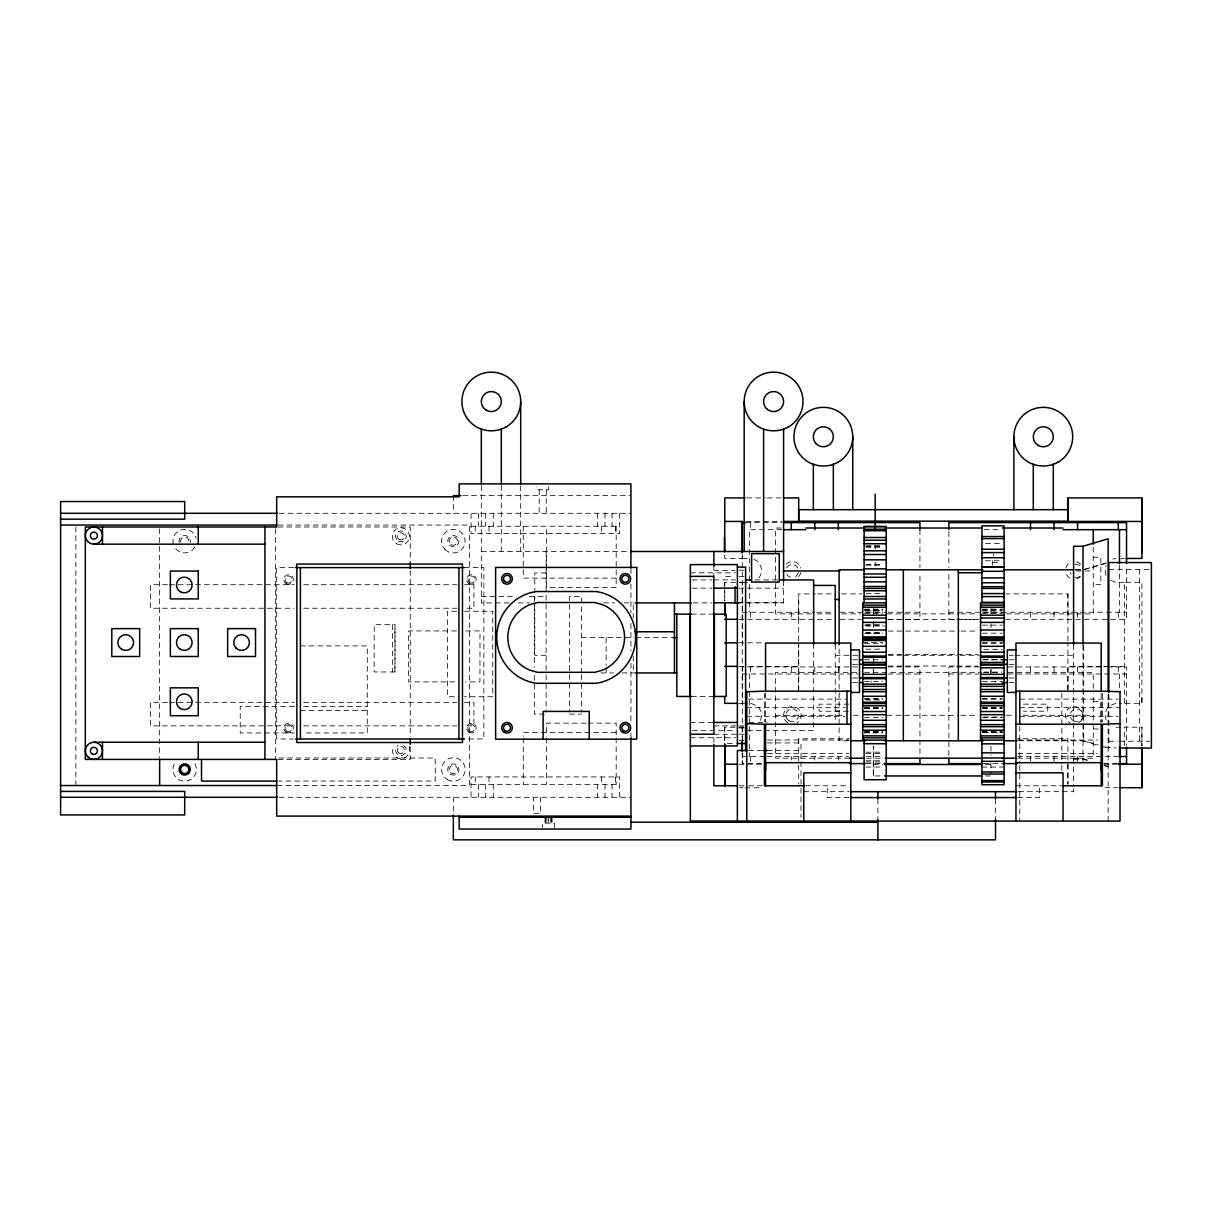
<?xml version="1.0" encoding="UTF-8"?>
<svg xmlns="http://www.w3.org/2000/svg" width="1212" height="1212" viewBox="0 0 1212 1212"><rect width="100%" height="100%" fill="white"/><g stroke="black" fill="none" stroke-linecap="round" stroke-linejoin="round"><path stroke-width="0.75" stroke-dasharray="5 3.75" d="M738.759 703.354L742.274 703.354L742.289 582.275L724.715 582.321L724.715 586.017M724.715 555.111L724.7 558.414L742.289 558.459L742.289 554.748M798.693 743.426L798.693 738.79L849.067 738.79M798.693 689.931L798.693 644.632L798.693 691.749M798.693 641.012L798.708 593.895L815.494 593.895M873.322 775.953L873.322 746.228L873.322 775.953L882.654 775.953M873.322 673.175L873.322 669.448M873.322 660.161L873.322 654.586M873.337 627.331L873.337 623.619M873.337 614.332L873.337 608.757M990.946 673.175L990.946 669.448M1067.923 764.196L1067.923 784.103L1067.923 738.79L1017.232 738.79M1067.923 689.87L1067.923 642.814M1067.923 640.951L1067.939 593.895L1005.975 593.895M1124.342 745.698L1124.342 727.185L1141.916 727.215L1141.886 746.122M1124.342 703.354L1124.342 582.275L1141.916 582.321L1141.916 703.324L1119.267 703.324M394.96 671.963L395.021 624.68L374.19 624.68L374.19 671.963L394.96 671.963L394.96 624.68M738.426 602.894L783.588 602.788L738.759 602.788M1141.886 745.713L1141.916 727.215M1083.71 569.807L1105.238 563.58M1084.801 569.201L1106.329 562.944M1112.828 559.141L1115.888 558.399M1115.873 703.293L1109.677 705.854A12.044 12.044 0 0 0 1105.299 713.459L1105.299 717.08A12.044 12.044 0 0 0 1107.798 722.791M742.289 558.459L750.743 558.399M1124.342 582.275L1115.888 582.351L1109.692 579.775M742.274 703.354L750.743 703.293L756.939 705.869A12.044 12.044 0 0 1 761.333 713.459L761.333 717.08A12.044 12.044 0 0 1 758.818 722.791M1115.873 727.245L1124.342 727.185M724.7 727.215L724.731 742.017L724.7 727.215L747.365 727.215M462.772 495.647L630.937 495.647M746.956 497.935L765.439 497.92M767.287 497.935L782.073 497.92M279.275 513.297L630.937 513.297M746.062 521.433L781.77 521.448M745.577 522.614L761.636 522.614M763.075 522.614L782.013 522.614M278.321 525.054L469.392 525.054L469.392 785.527L278.321 785.527M471.029 526.235L619.65 526.235M278.002 526.993L410.247 526.993L410.247 562.898M781.24 528.023L775.574 528.023L775.574 613.893L815.282 613.893M782.013 529.674L749.334 529.674L749.334 612.242M984.129 529.674L1001.37 529.674M985.659 543.491L1002.233 543.567M865.959 545.703L882.548 545.703M865.959 546.551L882.548 546.551M865.959 546.824L882.548 546.824M865.959 547.082L882.548 547.082M481.315 551.475L629.119 551.475M1093.254 557.232L1100.844 557.232L1100.844 584.684L1093.254 584.684M985.326 560.808L1000.718 560.747M992.325 562.626L1000.718 562.626M865.959 564.625L882.548 564.625M865.959 565.156L882.548 565.156M293.637 567.595L276.684 567.595L276.684 738.972L293.637 738.972M464.287 567.595L483.876 567.595L483.876 738.972L464.287 738.972M1108.828 569.367L1149.703 569.367M1075.483 569.716L1081.119 569.716M1075.286 569.807L1080.331 569.807M739.032 570.14L743.971 570.14M713.853 570.488L735.033 570.488M1076.241 570.958L1093.254 570.958M546.112 572.958L534.81 572.958L534.81 599.698M690.34 572.837L735.578 572.837M725.624 576.367L734.017 576.367M739.032 576.367L743.971 576.367M616.181 578.109L523.251 578.109L523.251 526.235M692.143 579.897L712.05 579.897M713.853 579.897L735.578 579.897M755.061 579.957L777.74 579.957M739.032 582.608L743.971 582.608M167.468 584.714L150.455 584.714L150.455 608.242L294.198 608.242M169.362 584.714L294.198 584.714M303.667 584.714L456.879 584.714M464.438 584.714L473.907 584.714L473.907 608.242L464.438 608.242M692.143 588.138L712.05 588.138M738.759 588.138L783.588 588.138M865.959 593.335L882.548 593.335M817.358 593.895L834.144 593.895M841.613 593.895L862.141 593.895M481.315 596.486L516.357 596.486M529.28 596.486L546.112 596.486M509.085 602.894L481.315 602.894L481.315 485.512M518.206 602.894L529.447 602.894M603.606 602.894L614.742 602.894M624.013 602.894L633.285 602.894M693.219 602.894L712.095 602.894M303.667 608.242L456.879 608.242M864.52 609.136L882.609 609.136M982.371 609.136L1002.279 609.136M864.52 609.878L882.609 609.878M982.371 609.878L1002.279 609.878M864.52 610.257L882.609 610.257M982.371 610.257L1002.279 610.257M865.959 610.712L882.548 610.712M456.666 611.242L447.592 611.242L447.592 696.748L456.666 696.748M464.529 611.242L492.754 611.242L492.754 696.748L464.529 696.748M864.52 612.09L882.609 612.09M982.371 612.09L1002.279 612.09M742.274 612.242L814.949 612.242M816.6 612.242L833.704 612.242M840.174 612.242L886.548 612.242M888.078 612.242L919.938 612.242M948.875 612.242L1126.539 612.242M864.52 613.469L882.609 613.469M982.371 613.469L1002.279 613.469M817.176 613.893L834.189 613.893M841.749 613.893L860.656 613.893M887.139 613.893L958.995 613.893M960.889 613.893L977.902 613.893M1006.263 613.893L1074.347 613.893M1076.241 613.893L1093.254 613.893L1093.254 545.93M691.446 614.12L714.444 614.12M738.79 619.302L833.008 619.302M840.174 619.302L861.353 619.302M887.82 619.302L919.938 619.302L919.938 574.488M979.114 619.302L948.875 619.302L948.875 574.488M1005.581 619.302L1126.539 619.302L1126.539 565.322M888.26 619.59L959.207 619.59M961.086 619.59L977.887 619.59M865.959 624.831L882.548 624.862M864.52 625.134L882.609 625.134M982.371 625.134L1002.279 625.134M865.959 626.059L886.23 626.059M456.5 630.922L408.641 630.922L408.641 681.901L456.5 681.901M465.711 630.922L479.967 630.922L479.967 681.901L465.711 681.901M888.26 631.058L959.207 631.058M961.086 631.058L977.887 631.058M865.959 632.619L882.548 632.619M864.52 633.179L882.609 633.179M982.371 633.179L1002.279 633.179M865.959 633.437L882.548 633.437M581.396 637.648L634.043 637.648M635.906 637.648L674.448 637.648M862.702 642.496L882.609 642.496M982.371 642.496L1004.081 642.496M738.79 642.83L762.984 642.83M864.52 643.542L882.609 643.542M982.371 643.542L1002.279 643.542M300.243 645.905L367.297 645.905L367.251 732.957L303.742 732.957M865.959 649.162L882.548 649.162M983.811 649.344L1002.233 649.344M888.26 654.586L955.48 654.586M957.344 654.586L977.872 654.586M546.112 655.298L534.81 655.298L534.81 602.894M835.235 655.298L857.944 655.298M888.214 655.298L901.455 655.298M903.334 655.298L956.495 655.298M960.222 655.298L979.114 655.298M1009.354 655.298L1013.126 655.298M1015.02 655.298L1073.59 655.298M983.811 659.449L1002.233 659.449M852.551 659.767L857.748 659.767M864.489 659.767L882.609 659.828M982.371 659.828L1002.279 659.828M1009.051 659.767L1014.232 659.767M852.551 664.343L857.748 664.343M1009.051 664.343L1014.232 664.343M888.26 666.039L955.48 666.039M957.344 666.039L977.872 666.039M738.79 666.342L747.365 666.342M749.046 666.342L798.693 666.342M1101.769 666.342L1067.923 666.342L1067.923 691.749M1103.647 666.342L1109.283 666.342M1111.162 666.342L1124.327 666.342M857.581 666.933L742.289 666.933L742.289 741.547M887.82 666.933L919.953 666.933L919.953 756.561M979.129 666.933L948.89 666.933L948.89 756.561M1008.248 666.933L1105.753 666.933M1107.192 666.933L1126.554 666.933L1126.554 745.289M983.811 672.115L1002.233 672.115M856.884 672.342L775.574 672.342L775.574 693.022M864.444 672.342L958.995 672.342M960.889 672.342L981.69 672.342M983.583 672.342L1000.597 672.342M1008.172 672.342L1093.254 672.342L1093.254 692.022M600.849 672.933L613.605 672.933M622.089 672.933L634.043 672.933M742.289 673.993L858.081 673.993M888.078 673.993L919.953 673.993M948.89 673.993L978.887 673.993M1008.248 673.993L1126.554 673.993M852.551 677.993L857.748 677.993M1009.051 677.993L1014.232 677.993M864.52 681.614L882.609 681.614M982.371 681.614L1002.279 681.614M852.551 682.583L857.748 682.583M1009.051 682.583L1014.232 682.583M691.446 696.461L714.444 696.461M864.52 698.824L882.609 698.824M982.371 698.824L1002.279 698.824M748.546 699.097L847.006 699.097M864.52 699.036L882.609 699.036M982.371 699.036L1002.279 699.036M1019.777 699.097L1118.252 699.097M865.959 699.885L882.548 699.885M1093.254 701.536L1100.844 701.536L1100.844 722.14M167.468 702.339L150.455 702.339L150.455 725.867L294.198 725.867M169.362 702.339L294.198 702.339M303.667 702.339L456.879 702.339M464.438 702.339L473.907 702.339L473.907 725.867L464.438 725.867M848.961 704.157L819.07 704.157L819.07 711.217L848.961 711.217M1023.428 704.157L1047.713 704.157L1047.713 711.217L1023.428 711.217M294.395 706.49L240.234 706.49L240.234 732.957L294.395 732.957M303.742 706.49L367.251 706.49M864.52 707.55L882.609 707.55M982.371 707.55L1002.279 707.55M746.774 707.687L845.218 707.687M1019.777 707.687L1120.009 707.687M864.52 708.172L882.609 708.172M982.371 708.172L1002.279 708.172M864.52 708.475L882.609 708.475M982.371 708.475L1002.279 708.475M300.243 710.596L367.297 710.596M835.235 711.08L839.128 711.08M544.43 714.095L534.34 714.095L534.34 674.902M569.625 714.095L581.396 714.095M775.574 715.277L845.537 715.277M853.096 715.277L860.671 715.277M887.139 715.277L958.995 715.277M960.889 715.277L977.902 715.277M1006.278 715.277L1013.838 715.277M1023.292 715.277L1093.254 715.277M746.774 716.292L845.128 716.292M1019.777 716.292L1118.252 716.292M983.811 717.019L1002.233 717.019M864.52 717.459L882.609 717.459M982.371 717.459L1002.279 717.459M690.34 722.458L713.853 722.458M749.243 722.564L767.378 722.564M586.063 723.125L546.551 723.125L546.551 736.184M587.941 723.125L616.181 723.125L616.181 736.184M303.667 725.867L456.879 725.867M713.853 725.897L735.578 725.897M739.032 725.897L743.971 725.897M739.032 727.988L745.607 727.988M1093.254 729.003L1100.844 729.003M692.219 730.684L735.502 730.684M747.501 730.624L762.621 730.624M764.514 730.624L813.661 730.624L813.661 644.663M864.52 731.79L882.609 731.79M982.371 731.79L1002.279 731.79M864.52 732.033L882.609 732.033M982.371 732.033L1002.279 732.033M864.52 732.306L882.609 732.306M982.371 732.306L1002.279 732.306M616.181 732.487L523.251 732.487L523.251 736.184M983.811 732.73L1002.233 732.73M864.111 732.912L882.548 732.912M713.853 734.214L737.381 734.214M739.032 734.214L743.971 734.214M690.34 737.744L735.502 737.744M767.454 740.002L848.976 740.002M1017.807 740.002L1097.481 740.002M739.032 740.456L743.971 740.456M848.567 740.774L839.128 740.774L839.128 642.663M1018.792 740.774L1083.71 740.774L1098.057 744.925M1108.828 741.214L1117.858 741.214M1119.661 741.214L1149.703 741.214M767.378 742.926L801.011 742.926L801.011 817.403M727.306 743.501L734.017 743.501M1105.238 747.001L1116.222 748.031M748.607 750.501L765.454 750.501M767.332 750.501L801.011 750.501M865.959 752.197L882.548 752.197M767.454 753.394L848.976 753.394M865.959 753.394L882.548 753.394M1017.807 753.394L1097.481 753.394M742.289 756.561L766.211 756.561M767.196 756.561L848.703 756.561M866.156 756.561L882.851 756.561M1017.519 756.561L1119.494 756.561M278.775 758L435.214 758L435.214 781.058L278.775 781.058M849.324 758.197L775.574 758.197L775.574 693.809M866.338 758.197L883.351 758.197M1017.625 758.197L1093.254 758.197L1093.254 693.809M1073.59 758.682L1082.998 758.682L1088.391 760.348M1073.59 759.167L1082.998 759.167L1088.391 760.803M278.002 759.409L410.247 759.409L410.247 746.183M865.959 760.772L882.548 760.772M865.959 762.045L882.548 762.045M761.636 763.605L742.289 763.605L742.289 752.803M866.156 763.605L884.033 763.605M984.129 763.605L1001.809 763.605M1103.859 763.605L1118.979 763.605M738.79 764.196L762.969 764.196M1103.647 764.196L1118.691 764.196M873.322 764.499L882.654 764.499M985.341 764.499L990.946 764.499M865.959 767.029L882.548 767.029M981.962 767.09L1004.081 767.029M985.341 775.953L990.946 775.953M471.029 784.346L619.65 784.346M739.032 785.785L746.743 785.785M748.607 785.785L762.227 785.785M805.586 785.785L849.021 785.785M1015.959 785.785L1061.121 785.785M739.562 787.724L743.259 787.709M745.107 787.724L761.742 787.709M1104.889 787.709L1117.812 787.709M803.783 791.678L848.945 791.678M1018.701 791.678L1073.59 791.678L1073.59 788.012M279.275 797.284L630.937 797.284M849.021 797.557L827.296 797.557L827.296 785.785M1017.777 797.557L1039.487 797.557L1039.487 785.785M1120.964 558.429L1124.342 558.459M742.289 582.275L750.743 582.351M1082.998 740.865L1099.148 745.562M1100.935 746.077L1108.116 748.168M1104.526 765.681L1108.116 766.772M1104.526 765.363L1108.116 766.484M753.803 559.141L756.939 560.959A12.044 12.044 0 0 1 761.333 568.549L761.333 572.185A12.044 12.044 0 0 1 756.939 579.775M1141.901 697.657L1141.916 703.324M724.715 582.321L724.731 589.714M724.731 591.562L724.746 600.804L724.715 587.865M742.274 727.185L742.289 740.138M742.289 753.091L742.289 764.196M1139.522 569.367L1139.522 741.214M1119.479 565.322L1119.479 612.242M1119.494 673.993L1119.494 689.083M1118.312 612.242L1118.312 619.302M1118.312 666.933L1118.312 673.993M1108.828 694.203L1108.828 748.031M1108.116 693.885L1108.116 821.069M1102.375 693.385L1102.375 722.004M1101.193 692.976L1101.193 722.382M1083.71 646.072L1083.71 740.774M1082.998 644.602L1082.998 764.317M1077.559 612.242L1077.559 619.302M1077.559 666.933L1077.559 673.993M1077.559 756.561L1077.559 763.605M1073.59 644.602L1073.59 786.255M1067.939 593.895L1067.939 619.302M1061.833 693.385L1061.833 763.681M1061.833 765.317L1061.833 771.15M1054.031 612.242L1054.031 619.302M1054.031 666.933L1054.031 673.993M1054.031 756.561L1054.031 763.605M1030.503 612.242L1030.503 619.302M1030.518 666.933L1030.518 673.993M1030.518 756.561L1030.518 763.605M1019.777 726.352L1019.777 763.681M1019.777 765.317L1019.777 821.069M995.613 681.053L995.613 682.189M995.522 799.026L995.522 818.615M993.734 554.232L993.734 556.369M992.325 560.747L992.325 565.231M990.946 608.575L990.946 614.332M990.946 623.619L990.946 627.771M990.946 669.721L990.946 673.387M990.946 746.137L990.946 755.515M990.946 762.954L990.946 774.089M948.875 531.568L948.875 567.428M919.938 529.674L919.938 567.428M877.912 799.087L877.912 818.615M875.17 545.233L875.17 549.021M875.17 562.247L875.17 566.034M873.337 608.575L873.337 614.09M873.337 621.226L873.337 627.771M873.322 659.495L873.322 664.403M873.322 669.721L873.322 673.387M871.17 681.053L871.17 682.189M838.325 666.933L838.325 673.993M838.325 756.561L838.325 760.091M835.235 644.466L835.235 722.776M814.797 666.933L814.797 673.993M814.797 756.561L814.797 760.091M798.708 598.516L798.708 619.302M798.693 738.79L798.693 784.103M791.269 612.242L791.269 619.302M791.269 666.933L791.269 673.993M791.269 756.561L791.269 760.091M783.588 580.866L783.588 602.894M765.59 692.976L765.59 722.382M764.424 693.385L764.424 722.004M750.516 522.614L750.516 529.674M750.516 612.242L750.516 619.302M750.516 666.933L750.516 673.993M750.516 756.561L750.516 763.605M749.349 673.993L749.349 756.561M742.274 554.066L742.305 642.83M713.853 564.61L713.853 576.367M713.853 737.26L713.853 742.532M633.285 604.727L633.285 617.741M633.285 656.101L633.285 671.084M630.937 568.837L630.937 573.594M630.937 583.942L630.937 612.954M630.937 623.574L630.937 650.799M630.937 663.206L630.937 722.685M630.937 733.048L630.937 737.002M619.65 513.297L619.65 533.644L471.029 533.644L471.029 513.297M619.65 797.284L619.65 776.937L471.029 776.937L471.029 797.284M616.181 526.235L616.181 587.456L546.551 587.456L546.551 526.235M616.181 737.972L616.181 784.346M615.408 526.235L615.408 533.644M615.408 776.937L615.408 784.346M612.06 513.297L612.06 526.235M612.06 784.346L612.06 797.284M606.167 637.648L606.167 665.509M606.167 667.357L606.167 672.933M605 513.297L605 526.235M605 784.346L605 797.284M601.652 526.235L601.652 533.644M601.652 776.937L601.652 784.346M597.41 513.297L597.41 526.235M597.41 784.346L597.41 797.284M581.396 673.024L581.396 596.486L569.625 596.486L569.625 712.232M581.396 674.811L581.396 712.232M554.414 827.569L554.414 823.16L542.658 823.16L542.658 827.569M552.066 817.282L552.066 823.16M551.596 817.282L551.596 823.16M550.309 817.282L550.309 823.16M548.597 486.83L548.597 489.769L536.84 489.769L536.84 486.83M548.536 817.282L548.536 823.16M546.779 817.282L546.779 823.16M546.551 737.972L546.551 784.346M546.248 489.769L546.248 513.297M546.112 551.475L546.112 673.024M546.112 674.902L546.112 712.232M545.476 817.282L545.476 823.16M545.006 817.282L545.006 823.16M540.431 797.284L540.431 813.297L533.371 813.297L533.371 797.284M539.188 489.769L539.188 513.297M534.34 596.486L534.34 667.433M523.251 738.032L523.251 784.346M520.705 485.891L520.705 551.475M501.298 485.512L501.298 551.475M493.269 513.297L493.269 526.235M493.269 784.346L493.269 797.284M489.027 526.235L489.027 533.644M489.027 776.937L489.027 784.346M485.679 513.297L485.679 526.235M485.679 784.346L485.679 797.284M478.619 513.297L478.619 526.235M478.619 784.346L478.619 797.284M475.271 526.235L475.271 533.644M475.271 776.937L475.271 784.346M453.333 495.647L453.333 513.297M453.333 797.284L453.333 813.161M410.247 570.458L410.247 736.745M409.474 746.289L409.474 750.061A8.59 8.59 0 0 1 400.899 758.651A8.59 8.59 0 0 1 392.309 750.061L392.309 746.289M392.37 624.68L392.37 671.963M275.518 528.886L275.518 759.409M159.636 528.841L159.636 757.212M75.886 526.947L75.886 785.527M1106.177 575.2A12.044 12.044 0 0 1 1105.299 572.185L1105.299 568.549A12.044 12.044 0 0 1 1106.177 565.534M1080.468 576.564A8.772 8.772 0 0 1 1076.529 578.836M1069.878 577.957A8.772 8.772 0 0 1 1065.787 572.64M1065.787 568.095A8.772 8.772 0 0 1 1069.878 562.777M1076.529 561.898A8.772 8.772 0 0 1 1080.468 564.171M800.844 572.64A8.772 8.772 0 0 1 798.572 576.564M786.179 564.171A8.772 8.772 0 0 1 800.844 568.095M1078.635 722.867A8.772 8.772 0 0 0 1076.529 706.793L1074.256 706.505A8.772 8.772 0 0 0 1069.863 722.867M787.982 722.867A8.772 8.772 0 0 1 785.649 709.626A8.772 8.772 0 0 1 799.087 709.626A8.772 8.772 0 0 1 796.754 722.867M1079.816 576.503A6.408 6.408 0 0 1 1074.953 577.154M1071.06 574.17A6.408 6.408 0 0 1 1070.423 572.625M1074.953 564.762A6.408 6.408 0 0 1 1079.816 565.413M798.405 572.625A6.408 6.408 0 0 1 793.875 577.154M790.557 577.154A6.408 6.408 0 0 1 786.012 572.625M786.664 567.746A6.408 6.408 0 0 1 797.769 567.746M403.581 745.41A5.378 5.378 0 0 1 405.02 753.516A5.378 5.378 0 0 1 396.778 753.516A5.378 5.378 0 0 1 398.203 745.41M179.27 542.567A5.621 5.621 0 0 1 184.694 535.492A5.621 5.621 0 0 1 190.117 542.567M180.709 542.173A4.121 4.121 0 0 1 184.694 536.992A4.121 4.121 0 0 1 188.663 542.173M194.874 546.991A11.756 11.756 0 0 1 174.498 546.991M173.331 544.158A11.756 11.756 0 0 1 181.648 529.75A11.756 11.756 0 0 1 196.056 538.067M194.874 763.59A11.756 11.756 0 0 1 191.435 779.104A11.756 11.756 0 0 1 175.679 777.028A11.756 11.756 0 0 1 176.376 761.151M1073.408 720.822A6.408 6.408 0 0 0 1083.028 715.277A6.408 6.408 0 0 0 1073.408 709.717A6.408 6.408 0 0 0 1073.408 720.822M789.012 720.822A6.408 6.408 0 0 0 798.617 715.277A6.408 6.408 0 0 0 789.012 709.717A6.408 6.408 0 0 0 789.012 720.822M469.635 582.593A3.53 3.53 0 0 0 474.937 579.533A3.53 3.53 0 0 0 469.635 576.488A3.53 3.53 0 0 0 469.635 582.593M286.774 582.593A3.53 3.53 0 0 0 292.062 579.533A3.53 3.53 0 0 0 286.774 576.488A3.53 3.53 0 0 0 286.774 582.593M469.635 731.154A3.53 3.53 0 0 0 474.937 728.094A3.53 3.53 0 0 0 469.635 725.034A3.53 3.53 0 0 0 469.635 731.154M398.4 752.561A3.53 3.53 0 0 0 404.308 750.97A3.53 3.53 0 0 0 399.975 746.653A3.53 3.53 0 0 0 398.4 752.561M396.597 543.779A8.59 8.59 0 0 0 409.474 536.355A8.59 8.59 0 0 0 396.597 528.917A8.59 8.59 0 0 0 396.597 543.779M286.774 731.154A3.53 3.53 0 0 0 292.062 728.094A3.53 3.53 0 0 0 286.774 725.034A3.53 3.53 0 0 0 286.774 731.154M399.127 539.401A3.53 3.53 0 0 0 404.429 536.355A3.53 3.53 0 0 0 399.127 533.295A3.53 3.53 0 0 0 399.127 539.401M398.203 541.006A5.378 5.378 0 0 0 406.278 536.355A5.378 5.378 0 0 0 398.203 531.689A5.378 5.378 0 0 0 398.203 541.006M286.123 583.714A4.818 4.818 0 0 0 293.365 579.533A4.818 4.818 0 0 0 286.123 575.367A4.818 4.818 0 0 0 286.123 583.714M468.999 732.275A4.818 4.818 0 0 0 476.225 728.094A4.818 4.818 0 0 0 468.999 723.912A4.818 4.818 0 0 0 468.999 732.275M286.123 732.275A4.818 4.818 0 0 0 293.365 728.094A4.818 4.818 0 0 0 286.123 723.912A4.818 4.818 0 0 0 286.123 732.275M468.999 583.714A4.818 4.818 0 0 0 476.225 579.533A4.818 4.818 0 0 0 468.999 575.367A4.818 4.818 0 0 0 468.999 583.714M449.364 545.082A5.621 5.621 0 0 0 458.757 542.567A5.621 5.621 0 0 0 451.879 535.689A5.621 5.621 0 0 0 449.364 545.082M450.516 774.332A5.621 5.621 0 0 0 458.954 769.468A5.621 5.621 0 0 0 450.516 764.605A5.621 5.621 0 0 0 450.516 774.332M447.455 779.664A11.756 11.756 0 0 0 465.09 769.468A11.756 11.756 0 0 0 447.455 759.288A11.756 11.756 0 0 0 447.455 779.664M450.425 772.377A4.121 4.121 0 0 0 457.303 770.544A4.121 4.121 0 0 0 452.258 765.499A4.121 4.121 0 0 0 450.425 772.377M445.016 549.475A11.756 11.756 0 0 0 464.696 544.203A11.756 11.756 0 0 0 450.288 529.795A11.756 11.756 0 0 0 445.016 549.475M451.273 544.718A4.121 4.121 0 0 0 457.454 541.158A4.121 4.121 0 0 0 451.273 537.583A4.121 4.121 0 0 0 451.273 544.718"/><path stroke-width="1.5" d="M724.715 551.884L724.791 497.92L745.122 497.92M742.289 552.899L742.289 521.448L724.791 521.448M1141.916 552.763L1141.84 497.92L1067.939 497.935L1067.923 521.448L1124.327 521.433M1067.939 521.433L1067.939 497.92M1119.661 787.709L1141.84 787.709L1141.871 747.562M1141.84 787.709L1141.886 748.016M713.853 602.788L738.426 602.894M724.715 696.703L724.7 703.324L737.002 703.354M1101.193 770.12L1101.193 724.215L1015.959 724.215M746.713 691.734L764.424 691.173M1120.085 723.655L1102.375 724.215L1102.375 785.785L1062.303 785.785M1073.59 644.632L1073.59 546.279L1082.998 546.279L1108.116 538.81L1108.116 691.582M1126.099 558.459L1141.931 558.414L1141.84 497.935M453.333 495.647L460.893 495.647M783.922 497.935L798.708 497.92L798.693 521.448L783.664 521.433M1067.923 509.691L798.708 509.691L798.708 521.433M60.6 513.297L277.381 513.297M60.6 519.175L184.694 519.175L184.694 501.541L60.6 501.541L60.6 814.934L184.694 814.934L184.694 791.406L60.6 791.406M798.708 521.145L1067.923 521.145M1124.327 521.448L1141.84 521.463M745.577 522.614L742.274 522.614L742.274 552.187M783.861 522.614L919.938 522.614L919.938 529.674M60.6 525.054L276.73 525.054M864.111 526.644L886.23 526.644M805.828 528.023L864.444 528.023M885.245 528.023L981.69 528.023M1002.491 528.023L1063 528.023M864.111 529.22L886.23 529.22M783.861 529.674L805.753 529.674M1063.075 529.674L1126.539 529.674M864.111 530.72L886.23 530.72M981.962 536.552L1004.081 536.552M864.111 537.507L886.23 537.507M981.962 538.613L1004.081 538.613M864.111 540.204L886.23 540.204M864.111 543.733L886.23 543.733M93.915 544.173L264.928 544.173M981.962 549.263L1004.081 549.248M864.111 550.839L886.23 550.839M630.922 551.475L783.588 551.475M981.962 552.596L1004.081 552.596M864.111 554.505L886.23 554.505M981.962 557.717L1004.081 557.717M864.111 559.823L886.23 559.823M981.962 566.746L1004.081 566.746M737.381 567.08L745.607 567.08L745.607 750.864M981.962 567.261L1004.081 567.261M295.516 567.595L464.287 567.595M864.111 568.822L886.23 568.822M864.111 569.807L839.128 569.807L839.128 644.466M886.23 569.807L982.887 569.807M1003.672 569.807L1073.59 569.807M783.134 570.958L839.855 570.958M981.962 571.322L1004.081 571.322M958.328 572.731L982.068 572.731M864.111 573.973L886.23 573.973M690.34 576.367L713.853 576.367L713.853 734.214L690.34 734.214M864.111 577.245L886.23 577.245M981.962 577.866L1004.081 577.866M745.607 579.957L751.288 579.957M779.634 579.957L813.661 579.957L813.661 644.663M864.111 581.851L886.23 581.851M981.962 582.76L1004.081 582.76M813.661 585.426L835.235 585.426L835.235 644.466M864.111 586.502L886.23 586.502M981.962 586.669L1004.081 586.669M713.853 588.138L737.381 588.138M864.111 588.456L886.23 588.456M981.962 588.426L1004.081 588.426M864.111 590.789L886.23 590.789M981.962 593.577L1004.081 593.577M864.111 596.501L886.23 596.501M981.962 596.592L1004.081 596.592M864.111 598.97L886.23 598.97M835.235 599.516L839.128 599.516M1004.081 602.319L981.962 602.319L981.962 525.856L1004.081 525.856L1004.081 784.725L981.962 784.725L981.962 739.259M635.164 602.894L691.385 602.894M886.23 602.864L862.702 602.864L862.702 740.077L886.23 740.077M1004.081 602.864L980.553 602.864L980.553 740.077L1004.081 740.077M862.702 605.152L886.23 605.152M980.553 605.152L1004.081 605.152M862.702 607.212L886.23 607.212M980.553 607.212L1004.081 607.212M674.448 614.12L691.446 614.12M713.398 614.12L726.2 614.12L726.2 696.461L713.398 696.461M862.702 615.196L886.23 615.196M980.553 615.196L1004.081 615.196M862.702 618.014L886.23 618.014M980.553 618.014L1004.081 618.014M724.791 619.302L737.047 619.302M862.702 622.392L886.23 622.392M980.553 622.392L1004.081 622.392M862.702 630.013L886.23 630.013M980.553 630.013L1004.081 630.013M635.164 631.77L674.448 631.77M862.702 636.906L886.23 636.906M980.553 636.906L1004.081 636.906M673.084 637.648L676.811 637.648M862.702 638.254L886.23 638.254M980.553 638.254L1004.081 638.254M862.702 639.906L886.23 639.906M980.553 639.906L1004.081 639.906M862.702 640.315L886.23 640.315M980.553 640.315L1004.081 640.315M862.702 640.451L886.23 640.451M980.553 640.451L1004.081 640.451M724.791 642.83L737.047 642.83M862.702 646.299L886.23 646.299M980.553 646.299L1004.081 646.299M850.824 649.89L859.475 649.89L859.475 692.461L850.824 692.461M1015.959 649.89L1007.323 649.89L1007.323 692.461L1015.959 692.461M862.702 652.223L886.23 652.223M980.553 652.223L1004.081 652.223M862.702 656.056L886.23 656.056M980.553 656.056L1004.081 656.056M862.702 657.328L886.23 657.328M980.553 657.328L1004.081 657.328M859.475 659.767L862.808 659.767M1002.294 659.767L1007.323 659.767M862.702 662.403L886.23 662.403M980.553 662.403L1004.081 662.403M859.475 664.343L886.23 664.191M980.553 664.191L1007.323 664.343M862.702 665.1L886.23 665.1M980.553 665.1L1004.081 665.1M724.791 666.342L737.047 666.342M862.702 667.812L886.23 667.812M980.553 667.812L1004.081 667.812M635.164 672.933L676.811 672.933M862.702 674.357L886.23 674.357M980.553 674.357L1004.081 674.357M862.702 677.584L886.23 677.584M980.553 677.584L1004.081 677.584M859.475 677.993L886.23 677.856M980.553 677.856L1007.323 677.993M862.702 678.69L886.23 678.69M980.553 678.69L1004.081 678.69M859.475 682.583L862.808 682.583M1002.294 682.583L1007.323 682.583M862.702 684.113L886.23 684.113M980.553 684.113L1004.081 684.113M862.702 686.34L886.23 686.34M980.553 686.34L1004.081 686.34M862.702 689.476L886.23 689.476M980.553 689.476L1004.081 689.476M850.824 691.173L765.59 691.173L765.59 643.057L850.824 643.057L850.824 821.069M1015.959 691.173L1101.193 691.173L1101.193 643.057L1015.959 643.057L1015.959 821.069M1102.375 691.173L1120.085 691.734M862.702 691.704L886.23 691.704M980.553 691.704L1004.081 691.704M691.446 696.461L676.811 696.461L676.811 614.12M862.702 696.264L886.23 696.264M980.553 696.264L1004.081 696.264M862.702 702.233L886.23 702.172M980.553 702.233L1004.081 702.172M862.702 703.536L886.23 703.536M980.553 703.536L1004.081 703.536M862.702 705.808L886.23 705.808M980.553 705.808L1004.081 705.808M862.702 711.52L886.23 711.52M980.553 711.52L1004.081 711.52M862.702 714.671L886.23 714.671M980.553 714.671L1004.081 714.671M862.702 720.276L886.23 720.276M980.553 720.276L1004.081 720.276M713.853 722.458L737.381 722.458M850.824 724.215L765.59 724.215L765.545 785.785M862.702 724.64L886.23 724.64M980.553 724.64L1004.081 724.64M862.702 726.67L886.23 726.67M980.553 726.67L1004.081 726.67M862.702 730.2L886.23 730.2M980.553 730.2L1004.081 730.2M862.702 735.881L886.23 735.881M980.553 735.881L1004.081 735.881M862.702 737.835L886.23 737.835M980.553 737.835L1004.081 737.835M295.516 738.972L464.287 738.972M850.46 740.774L865.565 740.774M884.457 740.774L982.887 740.774M1003.672 740.774L1016.913 740.774M93.915 742.244L264.928 742.244M737.381 743.501L745.607 743.501M864.111 743.713L886.23 743.713M981.962 743.85L1004.081 743.85M690.34 745.971L737.381 745.971L737.381 564.61L690.34 564.61L690.34 821.069L1120.009 821.069L1120.009 691.173M1119.933 748.031L1151.4 748.031L1151.4 562.55L1108.828 562.55L1108.828 692.34M746.743 750.501L737.381 750.501L737.381 821.069M763.575 750.501L767.332 750.501M981.962 752.864L1004.081 752.864M1126.554 756.561L1119.494 756.561L1119.494 747.168M981.962 757.985L1004.081 757.985M849.324 758.197L864.444 758.197M885.245 758.197L981.69 758.197M1002.491 758.197L1015.732 758.197M981.962 761.333L1004.081 761.318M850.824 762.696L765.545 762.696L765.59 770.12M1015.959 762.696L1101.238 762.696L1101.238 785.785M849.445 763.605L865.141 763.605M884.699 763.605L919.953 763.605L919.953 758.318M982.902 763.605L948.89 763.605L948.89 758.318M1002.688 763.605L1016.929 763.605M1118.979 763.605L1126.554 763.605L1126.554 747.168M724.776 764.196L724.776 785.921L724.731 743.865L724.776 764.196L737.032 764.196M1118.691 764.196L1141.84 764.196M884.533 764.499L981.614 764.499M981.962 771.968L1004.081 771.968M850.824 772.847L803.783 772.847L803.783 821.069M1015.959 772.847L1063.015 772.847L1063.015 821.069M981.962 774.044L1004.081 774.044M884.533 775.953L981.614 775.953M981.962 780.619L1004.081 780.619M276.897 781.058L201.51 781.058L201.51 759.772M981.962 781.952L1004.081 781.952M60.6 785.527L276.73 785.527M737.381 785.785L713.853 785.785L713.853 744.395M804.48 785.785L764.424 785.785L764.424 724.215L746.713 723.655M850.233 791.678L1016.807 791.678M60.6 797.284L277.381 797.284M850.824 797.557L1015.959 797.557M630.937 816.1L276.684 816.1L276.684 759.409L85.325 759.409L85.325 526.993L276.684 526.993L276.684 496.829L459.151 496.829L459.151 483.891L630.937 483.891L630.937 567.943M459.151 817.282L630.937 817.282M630.937 822.206L877.912 822.206M742.289 741.986L742.289 751.243M1126.539 563.459L1126.539 522.614L948.875 522.614L948.875 529.674M1119.479 529.674L1119.479 563.656M1118.312 522.614L1118.312 529.674M1093.254 529.492L1093.254 544.158M1082.998 546.279L1082.998 644.511M1077.559 522.614L1077.559 529.674M1054.031 522.614L1054.031 529.674M1053.289 464.181L1053.289 509.691M1033.291 464.181L1033.291 509.691M1030.503 522.614L1030.503 529.674M1019.777 691.173L1019.777 724.215M1013.883 436.759L1013.883 509.691M995.522 791.678L995.522 798.859M995.522 819.463L995.522 839.84L453.333 839.84L453.333 814.934M958.328 569.807L958.328 740.774M903.334 569.807L903.334 740.774M877.912 791.678L877.912 798.859M877.912 819.463L877.912 839.84M875.17 494.178L875.17 528.22M864.111 602.743L864.111 526.508L886.23 526.508L886.23 779.74L864.111 779.74L864.111 739.578M852.748 436.759L852.748 509.691M847.006 691.173L847.006 724.215M838.31 522.614L838.31 529.674M833.341 464.181L833.341 509.691M814.797 522.614L814.797 529.674M813.343 464.181L813.343 509.691M791.269 522.614L791.269 529.674M783.588 428.972L783.588 580.866M763.59 428.972L763.59 551.475M746.774 691.173L746.774 821.069M744.183 401.566L744.183 551.475M742.289 741.547L742.289 750.925M735.033 586.669L735.033 602.834M724.443 537.28L724.443 551.475M714.444 614.12L714.444 696.461M713.853 551.475L713.853 566.171M689.749 614.12L689.749 696.461M674.448 602.894L674.448 672.933M630.937 737.82L630.937 829.038L459.151 829.038L459.151 816.1M589.229 739.153L589.229 711.399L543.127 711.399L543.127 739.153M520.705 401.566L520.705 484.012M501.298 428.972L501.298 483.633M481.315 428.972L481.315 483.633M458.939 567.595L458.939 738.972M410.247 562.898L410.247 568.564M410.247 738.623L410.247 744.304M300.394 567.595L300.394 738.972M264.928 526.993L264.928 759.409M198.238 526.993L198.238 544.173M198.238 742.244L198.238 759.409M159.636 759.106L159.636 785.527M102.49 526.993L102.49 544.173M102.49 742.244L102.49 759.409M506.01 427.018C496.95 432.048 485.664 432.048 476.604 427.018A29.406 29.406 0 0 1 468.786 382.659A29.406 29.406 0 0 1 513.827 382.659A29.406 29.406 0 0 1 506.01 427.018M788.3 427.018C779.24 432.048 767.938 432.048 758.894 427.018A29.406 29.406 0 0 1 751.061 382.659A29.406 29.406 0 0 1 796.117 382.659A29.406 29.406 0 0 1 788.3 427.018M838.037 462.226C828.993 467.256 817.691 467.256 808.646 462.226A29.406 29.406 0 0 1 800.814 417.867A29.406 29.406 0 0 1 845.87 417.867A29.406 29.406 0 0 1 838.037 462.226M1057.985 462.226C1048.941 467.256 1037.639 467.256 1028.594 462.226A29.406 29.406 0 0 1 1020.762 417.867A29.406 29.406 0 0 1 1065.818 417.867A29.406 29.406 0 0 1 1057.985 462.226M537.567 602.5L529.75 604.697A35.375 35.375 0 0 0 529.75 670.13L537.567 672.312L594.789 672.312L602.622 670.13A35.375 35.375 0 0 0 602.622 604.697L594.789 602.5L537.567 602.5M779.255 553.672L751.607 553.672L751.607 582.063L779.255 582.063L779.255 553.672M462.469 564.08L296.864 564.08L296.864 742.501L462.469 742.501L462.469 564.08M636.755 567.428L495.617 567.428L495.617 739.153L636.755 739.153L636.755 567.428M198.238 571.049L170.362 571.049L170.362 598.925L198.238 598.925L198.238 571.049M596.289 591.532L536.068 591.532A46.42 46.42 0 0 0 536.068 683.28L596.289 683.28A46.42 46.42 0 0 0 596.289 591.532M139.668 628.619L111.792 628.619L111.792 656.495L139.668 656.495L139.668 628.619M198.238 628.619L170.362 628.619L170.362 656.495L198.238 656.495L198.238 628.619M255.52 628.619L227.644 628.619L227.644 656.495L255.52 656.495L255.52 628.619M198.238 687.84L170.362 687.84L170.362 715.716L198.238 715.716L198.238 687.84M724.776 615.605L724.761 602.652L724.761 615.605M766.529 408.626A9.999 9.999 0 0 0 783.255 404.141A9.999 9.999 0 0 0 770.999 391.9A9.999 9.999 0 0 0 766.529 408.626M486.315 410.217A9.999 9.999 0 0 0 501.298 401.566A9.999 9.999 0 0 0 486.315 392.9A9.999 9.999 0 0 0 486.315 410.217M1038.29 445.425A9.999 9.999 0 0 0 1053.289 436.759A9.999 9.999 0 0 0 1038.29 428.109A9.999 9.999 0 0 0 1038.29 445.425M816.267 443.834A9.999 9.999 0 0 0 832.992 439.35A9.999 9.999 0 0 0 820.751 427.109A9.999 9.999 0 0 0 816.267 443.834M87.84 541.658A8.59 8.59 0 0 0 102.202 537.81A8.59 8.59 0 0 0 91.688 527.296A8.59 8.59 0 0 0 87.84 541.658M87.84 756.894A8.59 8.59 0 0 0 102.202 753.046A8.59 8.59 0 0 0 91.688 742.532A8.59 8.59 0 0 0 87.84 756.894M92.142 538.643A3.53 3.53 0 0 0 97.43 535.583A3.53 3.53 0 0 0 92.142 532.522A3.53 3.53 0 0 0 92.142 538.643M92.142 753.879A3.53 3.53 0 0 0 97.43 750.834A3.53 3.53 0 0 0 92.142 747.774A3.53 3.53 0 0 0 92.142 753.879M504.525 581.336A3.53 3.53 0 0 0 510.434 579.745A3.53 3.53 0 0 0 506.101 575.427A3.53 3.53 0 0 0 504.525 581.336M623.574 730.791A3.53 3.53 0 0 0 628.876 727.745A3.53 3.53 0 0 0 623.574 724.685A3.53 3.53 0 0 0 623.574 730.791M505.252 730.791A3.53 3.53 0 0 0 510.555 727.745A3.53 3.53 0 0 0 505.252 724.685A3.53 3.53 0 0 0 505.252 730.791M623.574 581.896A3.53 3.53 0 0 0 628.876 578.836A3.53 3.53 0 0 0 623.574 575.776A3.53 3.53 0 0 0 623.574 581.896M180.391 591.759A7.817 7.817 0 0 0 192.117 584.987A7.817 7.817 0 0 0 180.391 578.215A7.817 7.817 0 0 0 180.391 591.759M236.052 648.087A7.817 7.817 0 0 0 249.127 644.587A7.817 7.817 0 0 0 239.552 635.012A7.817 7.817 0 0 0 236.052 648.087M180.391 708.55A7.817 7.817 0 0 0 192.117 701.778A7.817 7.817 0 0 0 180.391 695.006A7.817 7.817 0 0 0 180.391 708.55M180.391 649.329A7.817 7.817 0 0 0 192.117 642.557A7.817 7.817 0 0 0 180.391 635.785A7.817 7.817 0 0 0 180.391 649.329M121.806 649.329A7.817 7.817 0 0 0 133.547 642.557A7.817 7.817 0 0 0 121.806 635.785A7.817 7.817 0 0 0 121.806 649.329M622.665 583.472A5.348 5.348 0 0 0 630.694 578.836A5.348 5.348 0 0 0 622.665 574.2A5.348 5.348 0 0 0 622.665 583.472M504.343 583.472A5.348 5.348 0 0 0 512.373 578.836A5.348 5.348 0 0 0 504.343 574.2A5.348 5.348 0 0 0 504.343 583.472M504.343 732.381A5.348 5.348 0 0 0 512.373 727.745A5.348 5.348 0 0 0 504.343 723.11A5.348 5.348 0 0 0 504.343 732.381M622.665 732.381A5.348 5.348 0 0 0 630.694 727.745A5.348 5.348 0 0 0 622.665 723.11A5.348 5.348 0 0 0 622.665 732.381M181.876 774.332A5.621 5.621 0 0 0 190.299 769.468A5.621 5.621 0 0 0 181.876 764.605A5.621 5.621 0 0 0 181.876 774.332M181.785 772.377A4.121 4.121 0 0 0 188.663 770.544A4.121 4.121 0 0 0 183.618 765.499A4.121 4.121 0 0 0 181.785 772.377"/></g></svg>
